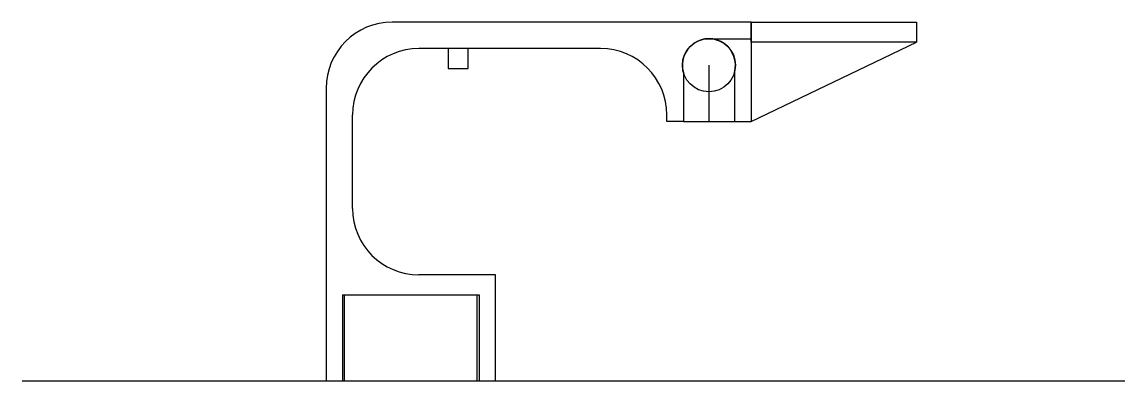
# Model space of a CAD drawing. Header units: millimetres. Extents: x 51 to 217, y 32 to 86.
import ezdxf

# ---------------------------------------------------------------- set-up
doc = ezdxf.new("R2010")
doc.units = ezdxf.units.MM
doc.layers.get('0').update_dxf_attribs({"linetype": 'CONTINUOUS'})

msp = doc.modelspace()

# ---------------------------------------------------------------- linework, layer by layer
for p, q in [((160.59, 85.81), (106.44, 85.81)), ((160.59, 85.81), (160.59, 70.81)), ((160.59, 85.81), (185.59, 85.81)), ((160.59, 82.81), (160.59, 85.81)), ((185.59, 85.81), (185.59, 82.81)), ((154.24, 83.31), (160.59, 83.31)), ((137.89, 81.81), (110.44, 81.81)), ((185.59, 82.81), (160.59, 82.81)), ((160.59, 70.81), (185.59, 82.81)), ((154.24, 79.31), (154.24, 70.81)), ((150.39, 78.23), (150.39, 70.81)), ((158.09, 78.23), (158.09, 70.81)), ((96.44, 75.81), (96.44, 31.71)), ((100.44, 57.71), (100.44, 71.81)), ((147.89, 70.81), (147.89, 71.81)), ((150.39, 70.81), (147.89, 70.81)), ((150.39, 70.81), (158.09, 70.81)), ((158.09, 70.81), (160.59, 70.81)), ((122.04, 47.71), (110.44, 47.71)), ((122.04, 31.71), (122.04, 47.71)), ((98.94, 44.71), (119.54, 44.71)), ((98.94, 44.71), (98.94, 31.71)), ((99.24, 44.71), (119.24, 44.71)), ((99.24, 31.71), (99.24, 44.71)), ((119.24, 31.71), (119.24, 44.71)), ((119.54, 44.71), (119.54, 31.71)), ((50.54, 31.71), (52.34, 31.71)), ((52.34, 31.71), (217.04, 31.71)), ((96.44, 31.71), (98.94, 31.71)), ((119.54, 31.71), (122.04, 31.71))]:
    msp.add_line(p, q)
msp.add_lwpolyline([(117.89, 81.81), (114.89, 81.81), (114.89, 78.81), (117.89, 78.81)], close=True)
msp.add_circle((154.24, 79.31), 4)
for centre, radius, start, end in [((106.44, 75.81), 10, 90, 180), ((154.24, 79.31), 4, -15.7405, 195.7405), ((110.44, 71.81), 10, 90, 180), ((137.89, 71.81), 10, 0, 90), ((110.44, 57.71), 10, 180, 270)]:
    msp.add_arc(centre, radius, start, end)

doc.saveas('drawing.dxf')
